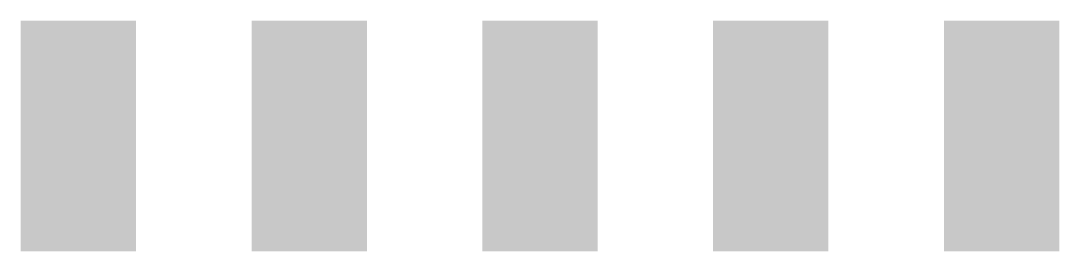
# Model space of a CAD drawing. Extents: x 0.5 to 9.5, y 4 to 6.
import ezdxf

# ---------------------------------------------------------------- set-up
doc = ezdxf.new("R2010")
doc.units = 0
for name, color, linetype, true_color in [('L_BlueBox', 5, 'Continuous', 0x0000ff), ('L_GreenBox', 3, 'Continuous', 0x00ff00), ('L_MagentaBox', 6, 'Continuous', 0xff00ff), ('L_RedBox', 1, 'Continuous', 0xff0000), ('L_YellowBox', 2, 'Continuous', 0xffff00)]:
    doc.layers.add(name, color=color, linetype=linetype, true_color=true_color)

msp = doc.modelspace()

# ---------------------------------------------------------------- linework, layer by layer
at = {"layer": 'L_BlueBox', "true_color": 0x0000ff}
msp.add_solid([(4.5, 4), (5.5, 4), (4.5, 6), (5.5, 6)], dxfattribs=at)
at = {"layer": 'L_GreenBox', "true_color": 0x00ff00}
msp.add_solid([(2.5, 4), (3.5, 4), (2.5, 6), (3.5, 6)], dxfattribs=at)
at = {"layer": 'L_MagentaBox', "true_color": 0xff00ff}
msp.add_solid([(8.5, 4), (9.5, 4), (8.5, 6), (9.5, 6)], dxfattribs=at)
at = {"layer": 'L_RedBox', "true_color": 0xff0000}
msp.add_solid([(0.5, 4), (1.5, 4), (0.5, 6), (1.5, 6)], dxfattribs=at)
at = {"layer": 'L_YellowBox', "true_color": 0xffff00}
msp.add_solid([(6.5, 4), (7.5, 4), (6.5, 6), (7.5, 6)], dxfattribs=at)

doc.saveas('drawing.dxf')
